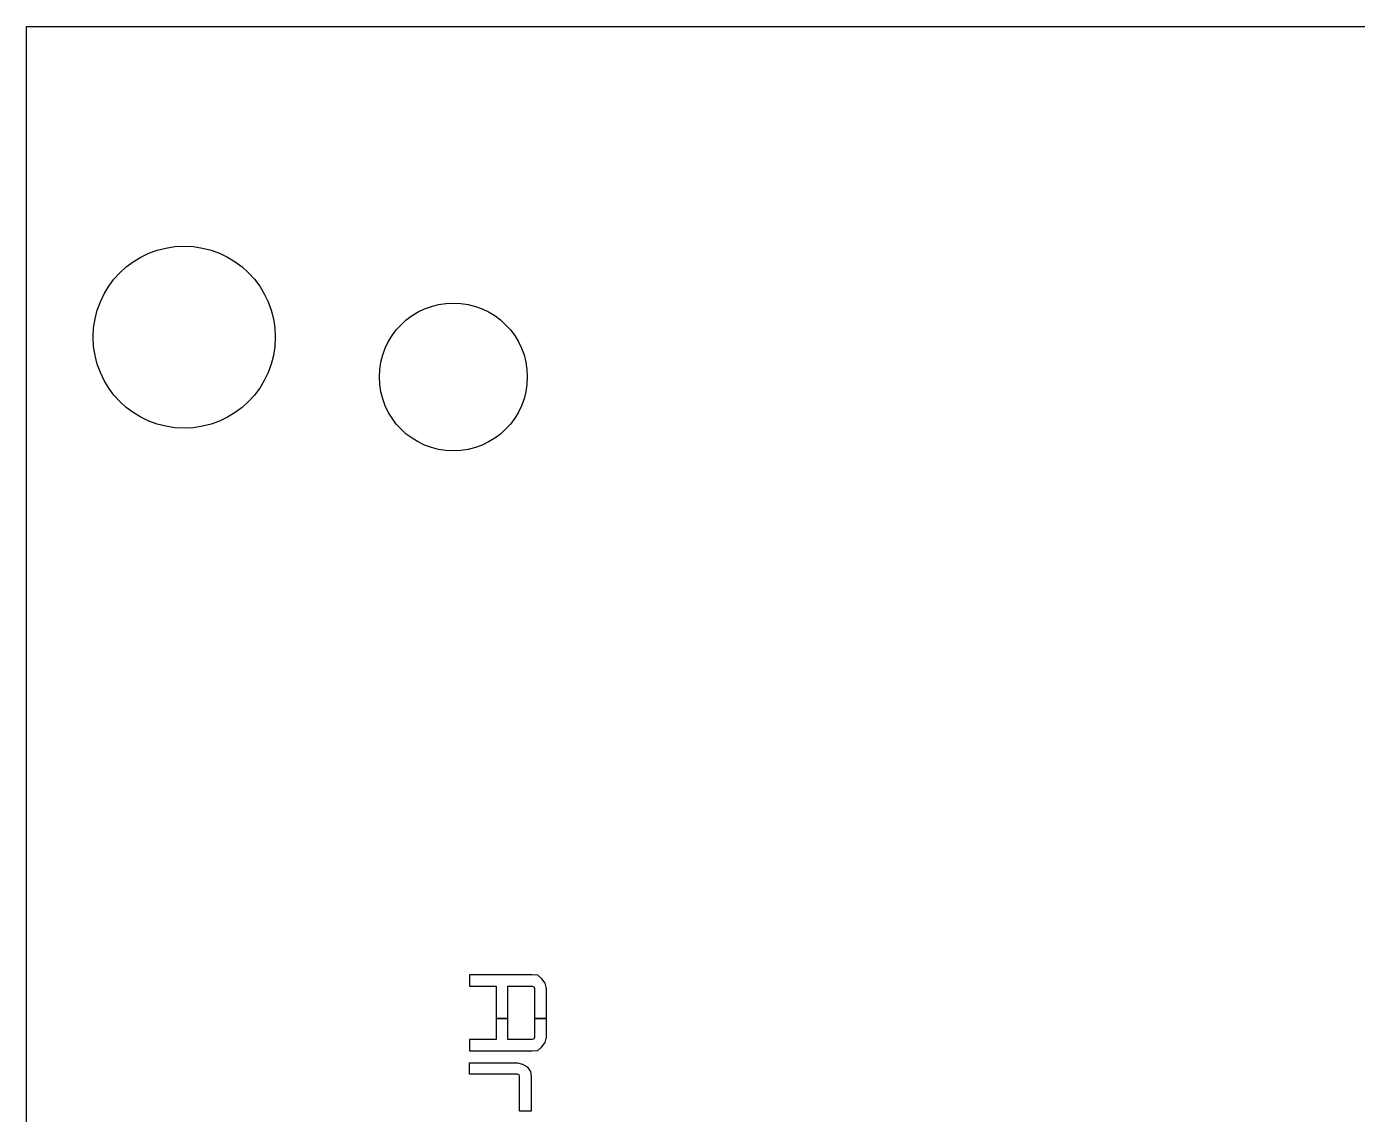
# Model space of a CAD drawing. Extents: x 0 to 104, y 0 to 74.
# Drawn here: x 0 to 23.39, y 54.53 to 73.66 of the extents above; entities that cross this region are included whole.
import ezdxf

# ---------------------------------------------------------------- set-up
doc = ezdxf.new("R2010")
doc.units = 0
doc.layers.add('20', color=178, linetype='CONTINUOUS')
doc.layers.add('21', color=251, linetype='CONTINUOUS')

msp = doc.modelspace()

# ---------------------------------------------------------------- linework, layer by layer
at = {"layer": '20'}
for p, q in [((0, 73.66), (61.42, 73.66)), ((0, 0), (0, 73.66))]:
    msp.add_line(p, q, dxfattribs=at)
for centre, radius in [((2.77, 68.2), 1.6), ((7.5, 67.5), 1.3)]:
    msp.add_circle(centre, radius, dxfattribs=at)
at = {"layer": '21'}
for p, q in [((8.885, 56.99), (7.785, 56.99)), ((7.785, 56.99), (7.785, 56.79)), ((8.985, 56.98), (8.885, 56.99)), ((9.055, 56.92), (8.985, 56.98)), ((9.115, 56.84), (9.055, 56.92)), ((9.135, 56.75), (9.115, 56.84)), ((7.785, 56.79), (8.255, 56.79)), ((8.255, 56.79), (8.255, 56.33)), ((8.455, 56.22), (8.455, 56.79)), ((8.455, 56.79), (8.885, 56.79)), ((8.885, 56.79), (8.915, 56.78)), ((8.915, 56.78), (8.925, 56.75)), ((8.925, 56.75), (8.925, 56.22)), ((9.135, 56.22), (9.135, 56.75)), ((8.255, 56.33), (8.255, 56.22)), ((8.255, 56.22), (8.455, 56.22)), ((8.255, 56.22), (8.255, 55.85)), ((8.355, 56.22), (8.255, 56.22)), ((8.455, 56.22), (8.355, 56.22)), ((8.455, 55.85), (8.455, 56.22)), ((8.925, 56.22), (9.135, 56.22)), ((9.135, 56.22), (8.925, 56.22)), ((8.925, 56.22), (8.925, 55.89)), ((9.135, 55.89), (9.135, 56.22)), ((8.255, 55.85), (7.785, 55.85)), ((7.785, 55.85), (7.785, 55.65)), ((8.885, 55.85), (8.455, 55.85)), ((8.915, 55.86), (8.885, 55.85)), ((8.925, 55.89), (8.915, 55.86)), ((8.985, 55.66), (9.055, 55.72)), ((9.055, 55.72), (9.115, 55.8)), ((9.115, 55.8), (9.135, 55.89)), ((7.785, 55.65), (8.885, 55.65)), ((7.785, 55.24), (7.785, 55.44)), ((7.785, 55.44), (8.625, 55.44)), ((8.625, 55.44), (8.715, 55.42)), ((8.885, 55.65), (8.985, 55.66)), ((8.625, 55.24), (7.785, 55.24)), ((8.655, 55.23), (8.625, 55.24)), ((8.665, 55.2), (8.655, 55.23)), ((8.665, 54.59), (8.665, 55.2)), ((8.715, 55.42), (8.795, 55.37)), ((8.795, 55.37), (8.855, 55.29)), ((8.855, 55.29), (8.865, 55.2)), ((8.865, 55.2), (8.865, 54.59)), ((8.865, 54.59), (8.665, 54.59))]:
    msp.add_line(p, q, dxfattribs=at)

doc.saveas('drawing.dxf')
